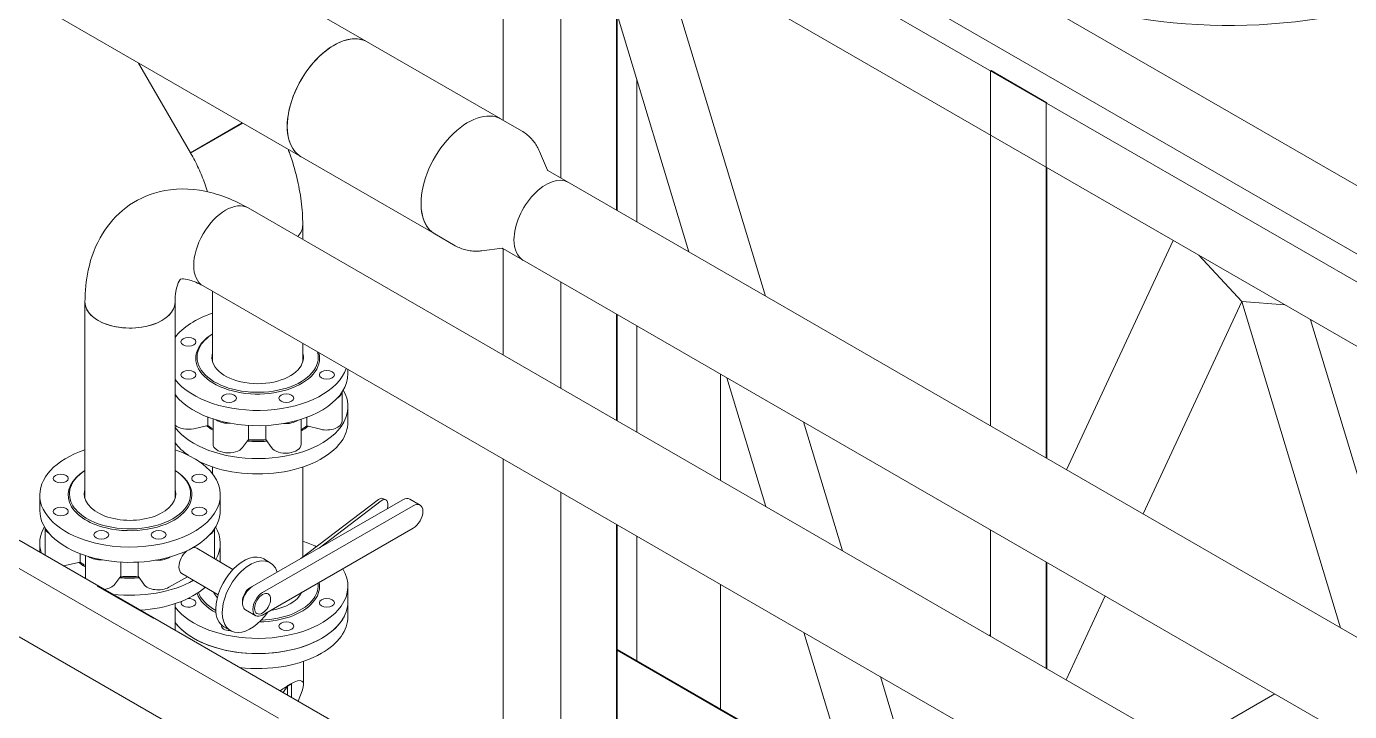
# Model space of a CAD drawing. Header units: millimetres. Extents: x -312439 to 477422, y -331570 to 212570.
# Drawn here: x 395172 to 396200, y 107276 to 107809 of the extents above; entities that cross this region are included whole.
import ezdxf

# ---------------------------------------------------------------- set-up
doc = ezdxf.new("R2010")
doc.units = ezdxf.units.MM

msp = doc.modelspace()

# ---------------------------------------------------------------- linework, layer by layer
at = {"color": 0, "linetype": 'Continuous', "lineweight": 0, "extrusion": (0, 0.816497, 0.57735)}
for p, q in [((395542.722, 107735.647), (395542.722, 108110.399)), ((395542.722, 107553.032), (395542.722, 107635.721)), ((395542.722, 107245.963), (395542.722, 107472.2))]:
    msp.add_line(p, q, dxfattribs=at)
at = {"color": 3, "linetype": 'Continuous', "lineweight": 0, "extrusion": (0, 0.816497, 0.57735)}
for p, q in [((397688.465, 106828.826), (395652.888, 108004.067)), ((397642.127, 106802.573), (395606.983, 107977.564)), ((395587.495, 107966.812), (395587.495, 107690.703)), ((395587.495, 107966.812), (399592.545, 105654.496)), ((395630.802, 107941.809), (395630.802, 107665.7)), ((397623.505, 106741.315), (395587.928, 107916.556)), ((395631.235, 107891.553), (395631.235, 107665.45)), ((395746.44, 107598.936), (395663.718, 107872.799)), ((395631.235, 107817.794), (395686.972, 107633.271)), ((395921.812, 107774.295), (395921.379, 107774.045)), ((395921.379, 107774.045), (395921.379, 107497.936)), ((395965.118, 107749.291), (395921.812, 107774.295)), ((395646.658, 107656.546), (395646.658, 107766.733)), ((395964.685, 107749.041), (395965.118, 107749.291)), ((395964.685, 107749.041), (395964.685, 107472.932)), ((395965.118, 107698.785), (395965.118, 107472.682)), ((395980.45, 107463.831), (396063.172, 107642.174)), ((396083.149, 107630.64), (396116.58, 107594.773)), ((395587.495, 107609.871), (395587.495, 107527.183)), ((396116.58, 107594.773), (396039.919, 107429.497)), ((396150.011, 107592.037), (396116.58, 107594.773)), ((396116.58, 107594.773), (396193.242, 107340.975)), ((395630.802, 107584.868), (395630.802, 107502.18)), ((395631.235, 107584.618), (395631.235, 107501.93)), ((395646.658, 107493.025), (395646.658, 107575.713)), ((396242.746, 107339.631), (396169.988, 107580.504)), ((395711.618, 107455.52), (395711.618, 107538.208)), ((395716.545, 107535.364), (395746.798, 107435.209)), ((395806.266, 107400.875), (395776.014, 107501.029)), ((395587.495, 107446.35), (395587.495, 107232.961)), ((395630.802, 107421.347), (395630.802, 107196.693)), ((395631.235, 107421.097), (395631.235, 107196.476)), ((395646.658, 107315.202), (395646.658, 107412.192)), ((395921.379, 107417.103), (395921.379, 107334.415)), ((395412.597, 107266.996), (395166.662, 107408.986)), ((395964.685, 107392.1), (395964.685, 107309.412)), ((395965.118, 107391.85), (395965.118, 107309.162)), ((395166.682, 107386.972), (395368.195, 107270.628)), ((395711.618, 107277.697), (395711.618, 107374.688)), ((396010.345, 107365.738), (395980.093, 107300.516)), ((395295.492, 107259.597), (395166.682, 107333.965)), ((395776.371, 107337.302), (395811.856, 107219.825)), ((395920.624, 107334.851), (395921.379, 107336.478)), ((395921.379, 107156.592), (395631.235, 107324.107)), ((395921.379, 107156.092), (395631.235, 107323.607)), ((395835.84, 107302.968), (395863.445, 107211.578)), ((396070.573, 107248.278), (396142.183, 107289.622))]:
    msp.add_line(p, q, dxfattribs=at)
at = {"color": 5, "linetype": 'Continuous', "lineweight": 0, "extrusion": (0, 0.816497, 0.57735)}
for p, q in [((395540.805, 107736.749), (395323.687, 107862.101)), ((395489.633, 107647.271), (395198.656, 107815.267)), ((395299.79, 107710.348), (395259.495, 107780.141)), ((395299.79, 107710.348), (395340.086, 107733.613)), ((395340.428, 107733.415), (395299.961, 107710.052)), ((395557.077, 107727.359), (395541.171, 107736.543)), ((395577.108, 107696.75), (395570.905, 107711.442)), ((397117.002, 106807.642), (395577.496, 107696.476)), ((395344.599, 107667.419), (396945.921, 106742.895)), ((395387.022, 107654.372), (395387.022, 107642.926)), ((395505.539, 107638.094), (395489.633, 107647.277)), ((395542.063, 107636.051), (395526.239, 107634.077)), ((397296.281, 106623.303), (395542.495, 107635.852)), ((395309.597, 107606.795), (397166.996, 106534.425)), ((395317.019, 107602.509), (395317.019, 107547.785)), ((395217.847, 107594.239), (395217.847, 107441.522)), ((395287.85, 107594.239), (395287.85, 107441.522)), ((395387.022, 107562.093), (395387.022, 107547.785)), ((395422.146, 107538.582), (395422.146, 107541.814)), ((395417.534, 107524.142), (395417.534, 107501.653)), ((395313.242, 107504.849), (395313.242, 107498.258)), ((395317.331, 107503.396), (395317.331, 107483.857)), ((395385.772, 107503.093), (395385.772, 107483.633)), ((395390.214, 107504.627), (395390.214, 107497.92)), ((395422.146, 107512.965), (395422.146, 107501.064)), ((395302.507, 107495.784), (395313.242, 107498.258)), ((395344.831, 107498.308), (395344.831, 107487.334)), ((395358.38, 107498.262), (395358.38, 107487.265)), ((395385.772, 107493.997), (395386.017, 107494.138)), ((395390.214, 107497.92), (395400.885, 107495.305)), ((395340.293, 107481.16), (395344.831, 107487.334)), ((395358.38, 107487.265), (395362.722, 107481.06)), ((395317.019, 107465.981), (395317.019, 107460.547)), ((395387.022, 107465.981), (395387.022, 107395.882)), ((395182.723, 107432.318), (395182.723, 107444.22)), ((395322.974, 107432.318), (395322.974, 107444.22)), ((395451.502, 107440.573), (395449.355, 107441.514)), ((395464.779, 107440.52), (395347.851, 107373.012)), ((395355.867, 107368.383), (395472.795, 107435.892)), ((395445.912, 107440.662), (395385.631, 107394.824)), ((395399.691, 107402.942), (395448.059, 107439.721)), ((395478.154, 107436.423), (395470.138, 107441.051)), ((395186.946, 107418.48), (395186.946, 107397.275)), ((395318.362, 107417.878), (395318.362, 107395.39)), ((395472.795, 107418.39), (395355.867, 107350.881)), ((395182.723, 107406.702), (395182.723, 107399.714)), ((395304.696, 107402.774), (395332.792, 107386.267)), ((395322.974, 107406.702), (395322.974, 107394.8)), ((395203.381, 107389.531), (395214.151, 107392.044)), ((395214.151, 107398.554), (395214.151, 107392.044)), ((395218.158, 107397.132), (395218.158, 107379.255)), ((395245.659, 107392.045), (395245.659, 107381.07)), ((395259.207, 107391.998), (395259.207, 107381.002)), ((395284.153, 107396.089), (395283.024, 107395.449)), ((395356.828, 107394.487), (395361.836, 107391.545)), ((395241.12, 107374.897), (395245.659, 107381.07)), ((395259.207, 107381.002), (395263.55, 107374.796)), ((395283.024, 107372.446), (395297.493, 107380.655)), ((395293.188, 107383.184), (395321.283, 107366.678)), ((395227.438, 107373.398), (395227.871, 107373.648)), ((395270.744, 107348.394), (395227.438, 107373.398)), ((395227.871, 107373.648), (395271.177, 107348.644)), ((395422.146, 107349.723), (395422.146, 107373.232)), ((395287.85, 107359.717), (395287.85, 107339.019)), ((395350.508, 107350.35), (395342.492, 107354.979)), ((395271.177, 107348.644), (395270.744, 107348.394)), ((395325.805, 107341.681), (395330.812, 107338.739)), ((395387.721, 107296.83), (395387.721, 107314.875)), ((395375.236, 107295.491), (395371.774, 107290.565)), ((395375.236, 107295.491), (395378.392, 107297.313)), ((395375.236, 107295.491), (395375.236, 107288.566)), ((395378.392, 107297.313), (395378.392, 107286.744)), ((395386.603, 107291.965), (395383.515, 107283.786))]:
    msp.add_line(p, q, dxfattribs=at)
at = {"color": 3, "linetype": 'Continuous', "lineweight": 0}
msp.add_ellipse((396107.183, 107960.768), major_axis=(-262.225, 0), ratio=0.57735027, start_param=0, end_param=2.35619449, dxfattribs=at)
at = {"color": 5, "linetype": 'Continuous', "lineweight": 0}
for centre, major_axis, ratio, start_param, end_param in [((395411.408, 107751.945), (-25.769, -44.633), 0.57735027, 3.14159265, 6.28318531), ((395411.408, 107751.945), (-25.769, -44.633), 0.57735027, 3.14159265, 5.49778714), ((395515.402, 107691.91), (-25.769, -44.633), 0.57735027, 3.14159265, 5.49778714), ((395411.408, 107751.945), (-25.769, -44.633), 0.57735027, 5.49778714, 6.28318531), ((395575.902, 107656.98), (-17.501, -30.312), 0.57735027, 3.14159265, 5.49778714), ((395327.098, 107637.107), (17.501, 30.312), 0.57735027, 0, 3.14159265), ((395515.402, 107691.904), (-25.769, -44.633), 0.57735027, 5.49764606, 5.49778714), ((395515.402, 107691.91), (-25.769, -44.633), 0.57735027, 5.49778714, 6.28318531), ((395515.402, 107691.904), (-25.769, -44.633), 0.57735027, 5.49778714, 6.29731067), ((395352.021, 107654.372), (-35.002, 0), 0.57735027, 2.66778978, 3.14159265), ((395352.021, 107654.372), (35.002, 0), 0.57735027, 5.80938243, 6.28318531), ((395575.902, 107656.98), (-17.501, -30.312), 0.57735027, 5.49778714, 6.28318531), ((395252.848, 107594.239), (35.002, 0), 0.57735027, 3.14159265, 5.49778714), ((395252.848, 107594.239), (35.002, 0), 0.57735027, 3.14159265, 6.28318531), ((395252.848, 107594.239), (35.002, 0), 0.57735027, 5.49778714, 6.28318531), ((395352.021, 107550.483), (-70.126, 0), 0.57735027, 5.23497958, 5.86811241), ((395352.021, 107550.483), (-48.077, 0), 0.57735027, 5.52782631, 5.89048623), ((395352.021, 107551.283), (-47.097, 0), 0.57735027, 5.55018906, 5.89048623), ((395352.021, 107550.483), (-48.077, 0), 0.57735027, 5.89048623, 9.58445996), ((395352.021, 107551.283), (-47.097, 0), 0.57735027, 5.89048623, 9.57776052), ((395352.021, 107551.283), (-35.522, 0), 0.57735027, 6.11177289, 9.03207888), ((395352.021, 107551.283), (-35.522, 0), 0.57735027, 2.74889357, 3.31300507), ((395352.021, 107550.483), (-70.126, 0), 0.57735027, 0.4150729, 2.94539966), ((395352.021, 107538.582), (-70.126, 0), 0.57735027, 0.4150729, 3.14159265), ((395405.578, 107524.656), (11.956, 0), 0.57735027, 5.52075839, 6.19932215), ((395352.021, 107512.965), (70.126, 0), 0.57735027, 5.89048623, 6.60507178), ((395298.075, 107525.198), (-11.956, 0), 0.57735027, 0.54485117, 0.7384428), ((395298.075, 107502.195), (-11.956, 0), 0.57735027, 0.54485117, 1.95056525), ((395352.021, 107512.965), (70.126, 0), 0.57735027, 3.55666556, 5.89048623), ((395352.021, 107513.765), (48.077, 0), 0.57735027, 3.74302999, 3.90636132), ((395356.136, 107517.493), (-54.313, 0), 0.57735027, 0.6603703, 0.7749254), ((395329.287, 107506.86), (-11.956, 0), 0.57735027, 0.66582243, 1.69113205), ((395373.816, 107506.636), (-11.956, 0), 0.57735027, 1.43157265, 2.46050589), ((395352.021, 107514.779), (48.077, 0), 0.57735027, 5.4906313, 5.63043956), ((395352.021, 107513.765), (48.077, 0), 0.57735027, 5.4906313, 5.66499498), ((395405.578, 107501.653), (11.956, 0), 0.57735027, 4.30900682, 6.28318531), ((395352.021, 107501.064), (70.126, 0), 0.57735027, 5.89048623, 6.28318531), ((395352.021, 107501.064), (70.126, 0), 0.57735027, 3.55666556, 3.83844055), ((395352.021, 107501.064), (70.126, 0), 0.57735027, 4.00829368, 5.89048623), ((395329.287, 107483.857), (11.956, 0), 0.57735027, 3.14159265, 5.88176147), ((395352.021, 107512.965), (-47.097, 0), 0.57735027, 1.39918396, 1.72385086), ((395352.021, 107513.765), (48.077, 0), 0.57735027, 4.54758055, 4.85913853), ((395352.021, 107514.779), (48.077, 0), 0.57735027, 4.56228331, 4.8450414), ((395373.816, 107483.633), (11.956, 0), 0.57735027, 3.52360866, 6.28318531), ((395252.848, 107444.22), (-70.126, 0), 0.57735027, 5.23497958, 7.46128255), ((395252.848, 107444.22), (-70.126, 0), 0.57735027, 1.17809725, 4.18979838), ((395252.848, 107444.22), (48.077, 0), 0.57735027, 2.38623365, 4.3196899), ((395252.848, 107445.02), (47.097, 0), 0.57735027, 2.4085964, 4.3196899), ((395252.848, 107444.22), (48.077, 0), 0.57735027, 4.3196899, 7.03854431), ((395252.848, 107445.02), (47.097, 0), 0.57735027, 4.3196899, 7.01618156), ((395252.848, 107445.02), (-35.522, 0), 0.57735027, 6.11177289, 9.59619038), ((395445.912, 107433.661), (3.442, 7.853), 0.49374699, 0, 0.7260513), ((395464.779, 107431.769), (5.359, 9.282), 0.57735027, 0, 0.78539816), ((395252.848, 107432.318), (70.126, 0), 0.57735027, 3.14159265, 4.3196899), ((395252.848, 107432.318), (70.126, 0), 0.57735027, 4.3196899, 6.28318531), ((395448.059, 107432.72), (-3.442, -7.853), 0.49374699, 1.89671174, 3.86764395), ((395472.795, 107427.141), (5.359, 9.282), 0.57735027, 3.92699082, 7.06858347), ((395252.848, 107406.702), (70.126, 0), 0.57735027, 2.81970618, 3.33378386), ((395198.902, 107418.935), (-11.956, 0), 0.57735027, 0.07327243, 0.7384428), ((395306.406, 107418.393), (11.956, 0), 0.57735027, 5.52075839, 6.19932215), ((395252.848, 107406.702), (70.126, 0), 0.57735027, 5.96632245, 6.60507178), ((395298.942, 107392.979), (-5.754, -9.795), 0.58236072, 4.17952867, 5.50218352), ((395298.942, 107392.979), (-5.754, -9.795), 0.58236072, 3.14159265, 3.586202), ((395352.021, 107373.232), (70.126, 0), 0.57735027, 0.86213254, 1.04820573), ((395252.848, 107407.502), (48.077, 0), 0.57735027, 3.74208005, 3.90636132), ((395252.848, 107408.515), (-48.077, 0), 0.57735027, 0.63529249, 0.76476867), ((395230.115, 107400.597), (-11.956, 0), 0.57735027, 0.66582243, 1.69113205), ((395274.644, 107400.372), (-11.956, 0), 0.57735027, 1.43156164, 2.34747804), ((395306.406, 107395.39), (11.956, 0), 0.57735027, 6.19370805, 6.28318531), ((395341.317, 107368.084), (-15.512, -26.403), 0.58236072, 3.14159265, 5.50218352), ((395252.848, 107394.8), (-70.126, 0), 0.57735027, 3.07548124, 3.14159265), ((395346.324, 107365.142), (-15.512, -26.403), 0.58236072, 2.65256236, 5.50218352), ((395198.902, 107395.932), (-11.956, 0), 0.57735027, 1.75034502, 1.95477066), ((395252.848, 107406.702), (47.097, 0), 0.57735027, 4.54077661, 4.86544352), ((395252.848, 107407.502), (48.077, 0), 0.57735027, 4.54758055, 4.85913853), ((395252.848, 107408.515), (48.077, 0), 0.57735027, 4.56228331, 4.8450414), ((395298.942, 107392.979), (-5.754, -9.795), 0.58236072, 5.50218352, 6.28318531), ((395352.021, 107373.232), (70.126, 0), 0.57735027, 5.89124521, 6.62504682), ((395230.115, 107377.594), (11.956, 0), 0.57735027, 4.93096025, 5.88176147), ((395252.848, 107406.702), (70.126, 0), 0.57735027, 4.52019777, 5.49222561), ((395252.848, 107394.8), (-70.126, 0), 0.57735027, 1.68580412, 2.55823022), ((395274.644, 107377.369), (11.956, 0), 0.57735027, 3.52359846, 5.4890707), ((395347.851, 107364.26), (-5.359, -9.282), 0.57735027, 3.92699082, 6.28318531), ((395346.324, 107365.142), (-4.387, -7.599), 0.57735027, 3.92699082, 5.49778714), ((395352.021, 107374.032), (47.097, 0), 0.57735027, 5.89124521, 6.34807384), ((395352.021, 107373.232), (48.077, 0), 0.57735027, 5.89124521, 6.39224967), ((395298.284, 107360.353), (5.818, 0), 0.57735027, 2.77931832, 4.32044888), ((395298.284, 107360.353), (5.818, 0), 0.57735027, 4.32044888, 7.94712933), ((395352.021, 107373.232), (48.077, 0), 0.57735027, 3.34298566, 3.97345599), ((395352.021, 107374.032), (47.097, 0), 0.57735027, 3.35163781, 3.95041807), ((395352.021, 107374.032), (35.522, 0), 0.57735027, 3.39964185, 3.62944532), ((395346.324, 107365.142), (-4.387, -7.599), 0.57735027, 5.49778714, 5.72091355), ((395355.867, 107359.632), (-5.359, -9.282), 0.57735027, 3.92699082, 7.06858347), ((395352.021, 107373.232), (48.077, 0), 0.57735027, 4.7407206, 5.89124521), ((395352.021, 107374.032), (47.097, 0), 0.57735027, 4.77101814, 5.89124521), ((395352.021, 107374.032), (35.522, 0), 0.57735027, 4.99193319, 6.00364109), ((395352.021, 107361.33), (-70.126, 0), 0.57735027, 2.35619449, 3.14159265), ((395352.021, 107361.33), (70.126, 0), 0.57735027, 5.89124521, 6.28318531), ((395352.021, 107373.232), (70.126, 0), 0.57735027, 3.55666556, 5.89124521), ((395341.317, 107368.084), (-15.512, -26.403), 0.58236072, 5.50218352, 6.28318531), ((395346.324, 107365.142), (-15.512, -26.403), 0.58236072, 5.50218352, 7.74056361), ((395352.021, 107349.723), (-70.126, 0), 0.57735027, 2.35619449, 3.14159265), ((395352.021, 107361.33), (70.126, 0), 0.57735027, 3.55666556, 5.89124521), ((395352.021, 107361.33), (-70.126, 0), 0.57735027, 0.4150729, 2.35619449), ((395329.796, 107342.187), (5.818, 0), 0.57735027, 2.92303589, 4.85187004), ((395352.021, 107349.723), (-70.126, 0), 0.57735027, 1.36985819, 2.35619449), ((395352.021, 107261.13), (34.861, 38.113), 0.20190622, 5.81495039, 6.85132409), ((395352.021, 107261.13), (34.861, 38.113), 0.20190622, 0.56813879, 0.83920236)]:
    msp.add_ellipse(centre, major_axis=major_axis, ratio=ratio, start_param=start_param, end_param=end_param, dxfattribs=at)
for centre, major_axis in [((395298.267, 107563.338), (5.818, 0)), ((395298.267, 107537.628), (5.818, 0)), ((395405.775, 107537.628), (-5.818, 0)), ((395329.755, 107519.449), (5.818, 0)), ((395374.286, 107519.449), (-5.818, 0)), ((395199.094, 107457.075), (5.818, 0)), ((395306.602, 107457.075), (-5.818, 0)), ((395199.094, 107431.365), (5.818, 0)), ((395306.602, 107431.365), (-5.818, 0)), ((395230.583, 107413.185), (5.818, 0)), ((395275.114, 107413.185), (-5.818, 0)), ((395355.867, 107359.632), (-4.387, -7.599)), ((395405.792, 107360.4), (-5.818, 0)), ((395374.327, 107342.207), (-5.818, 0))]:
    msp.add_ellipse(centre, major_axis=major_axis, ratio=0.57735027, dxfattribs=at)
for points, knots in [([(395557.077, 107727.359), (395558.376, 107726.609), (395559.622, 107725.766), (395561.965, 107723.926), (395563.063, 107722.93), (395565.09, 107720.826), (395566.019, 107719.719), (395567.702, 107717.436), (395568.457, 107716.26), (395569.801, 107713.872), (395570.39, 107712.66), (395570.905, 107711.442)], [2.35619449, 2.35619449, 2.35619449, 2.35619449, 2.438552225, 2.438552225, 2.520909961, 2.520909961, 2.603267696, 2.603267696, 2.685625431, 2.685625431, 2.767983166, 2.767983166, 2.767983166, 2.767983166]), ([(395299.961, 107710.052), (395302.181, 107706.206), (395304.226, 107702.26), (395307.895, 107694.311), (395309.519, 107690.309), (395311.652, 107684.243), (395312.328, 107682.144), (395312.936, 107680.072)], [2.35619449, 2.35619449, 2.35619449, 2.35619449, 2.513274123, 2.513274123, 2.670353756, 2.670353756, 2.754322288, 2.754322288, 2.754322288, 2.754322288]), ([(395375.688, 107713.057), (395376.119, 107711.9), (395376.539, 107710.741), (395379.087, 107703.495), (395380.916, 107697.354), (395383.896, 107685.044), (395385.047, 107678.874), (395386.61, 107666.576), (395387.022, 107660.448), (395387.022, 107654.372)], [2.640373719, 2.640373719, 2.640373719, 2.640373719, 2.670353756, 2.670353756, 2.827433388, 2.827433388, 2.984513021, 2.984513021, 3.141592654, 3.141592654, 3.141592654, 3.141592654]), ([(395577.496, 107696.476), (395577.385, 107696.54), (395577.279, 107696.613), (395577.108, 107696.748), (395577.043, 107696.809), (395576.983, 107696.871), (395576.971, 107696.886), (395576.971, 107696.886)], [2.35619449, 2.35619449, 2.35619449, 2.35619449, 2.438552225, 2.438552225, 2.520909961, 2.520909961, 2.574133, 2.574133, 2.574133, 2.574133]), ([(395344.599, 107667.419), (395334.074, 107673.495), (395322.89, 107678.079), (395299.548, 107682.798), (395287.303, 107682.966), (395266.173, 107677.696), (395257.252, 107673.462), (395242.287, 107662.046), (395236.181, 107655.063), (395226.08, 107638.623), (395222.508, 107628.986), (395218.632, 107610.974), (395217.847, 107602.654), (395217.847, 107594.239)], [4.71238898, 4.71238898, 4.71238898, 4.71238898, 5.02654825, 5.02654825, 5.33378375, 5.33378375, 5.57200607, 5.57200607, 5.8007641, 5.8007641, 6.06565523, 6.06565523, 6.28318531, 6.28318531, 6.28318531, 6.28318531]), ([(395526.239, 107634.077), (395524.926, 107633.914), (395523.582, 107633.818), (395520.842, 107633.788), (395519.446, 107633.853), (395516.627, 107634.17), (395515.204, 107634.421), (395512.369, 107635.124), (395510.957, 107635.577), (395508.192, 107636.687), (395506.839, 107637.343), (395505.539, 107638.094)], [5.085998468, 5.085998468, 5.085998468, 5.085998468, 5.168356203, 5.168356203, 5.250713938, 5.250713938, 5.333071673, 5.333071673, 5.415429409, 5.415429409, 5.497787144, 5.497787144, 5.497787144, 5.497787144]), ([(395541.877, 107636.102), (395541.877, 107636.102), (395541.896, 107636.099), (395541.98, 107636.078), (395542.065, 107636.053), (395542.267, 107635.972), (395542.384, 107635.916), (395542.495, 107635.852)], [5.279848634, 5.279848634, 5.279848634, 5.279848634, 5.333071673, 5.333071673, 5.415429409, 5.415429409, 5.497787144, 5.497787144, 5.497787144, 5.497787144]), ([(395309.597, 107606.795), (395305.643, 107609.077), (395302.093, 107610.54), (395296.562, 107612.122), (395294.597, 107612.262), (395292.08, 107612.161), (395292.1, 107611.998), (395292.092, 107611.993), (395291.785, 107611.954), (395290.152, 107609.05), (395289.079, 107606.372), (395288.075, 107600.04), (395287.85, 107597.309), (395287.85, 107594.239)], [4.71238898, 4.71238898, 4.71238898, 4.71238898, 4.95951548, 4.95951548, 5.20340272, 5.20340272, 5.51332808, 5.51332808, 5.82748735, 5.82748735, 6.11701485, 6.11701485, 6.28318531, 6.28318531, 6.28318531, 6.28318531])]:
    msp.add_open_spline(points, degree=3, knots=knots, dxfattribs=at)

doc.saveas('drawing.dxf')
